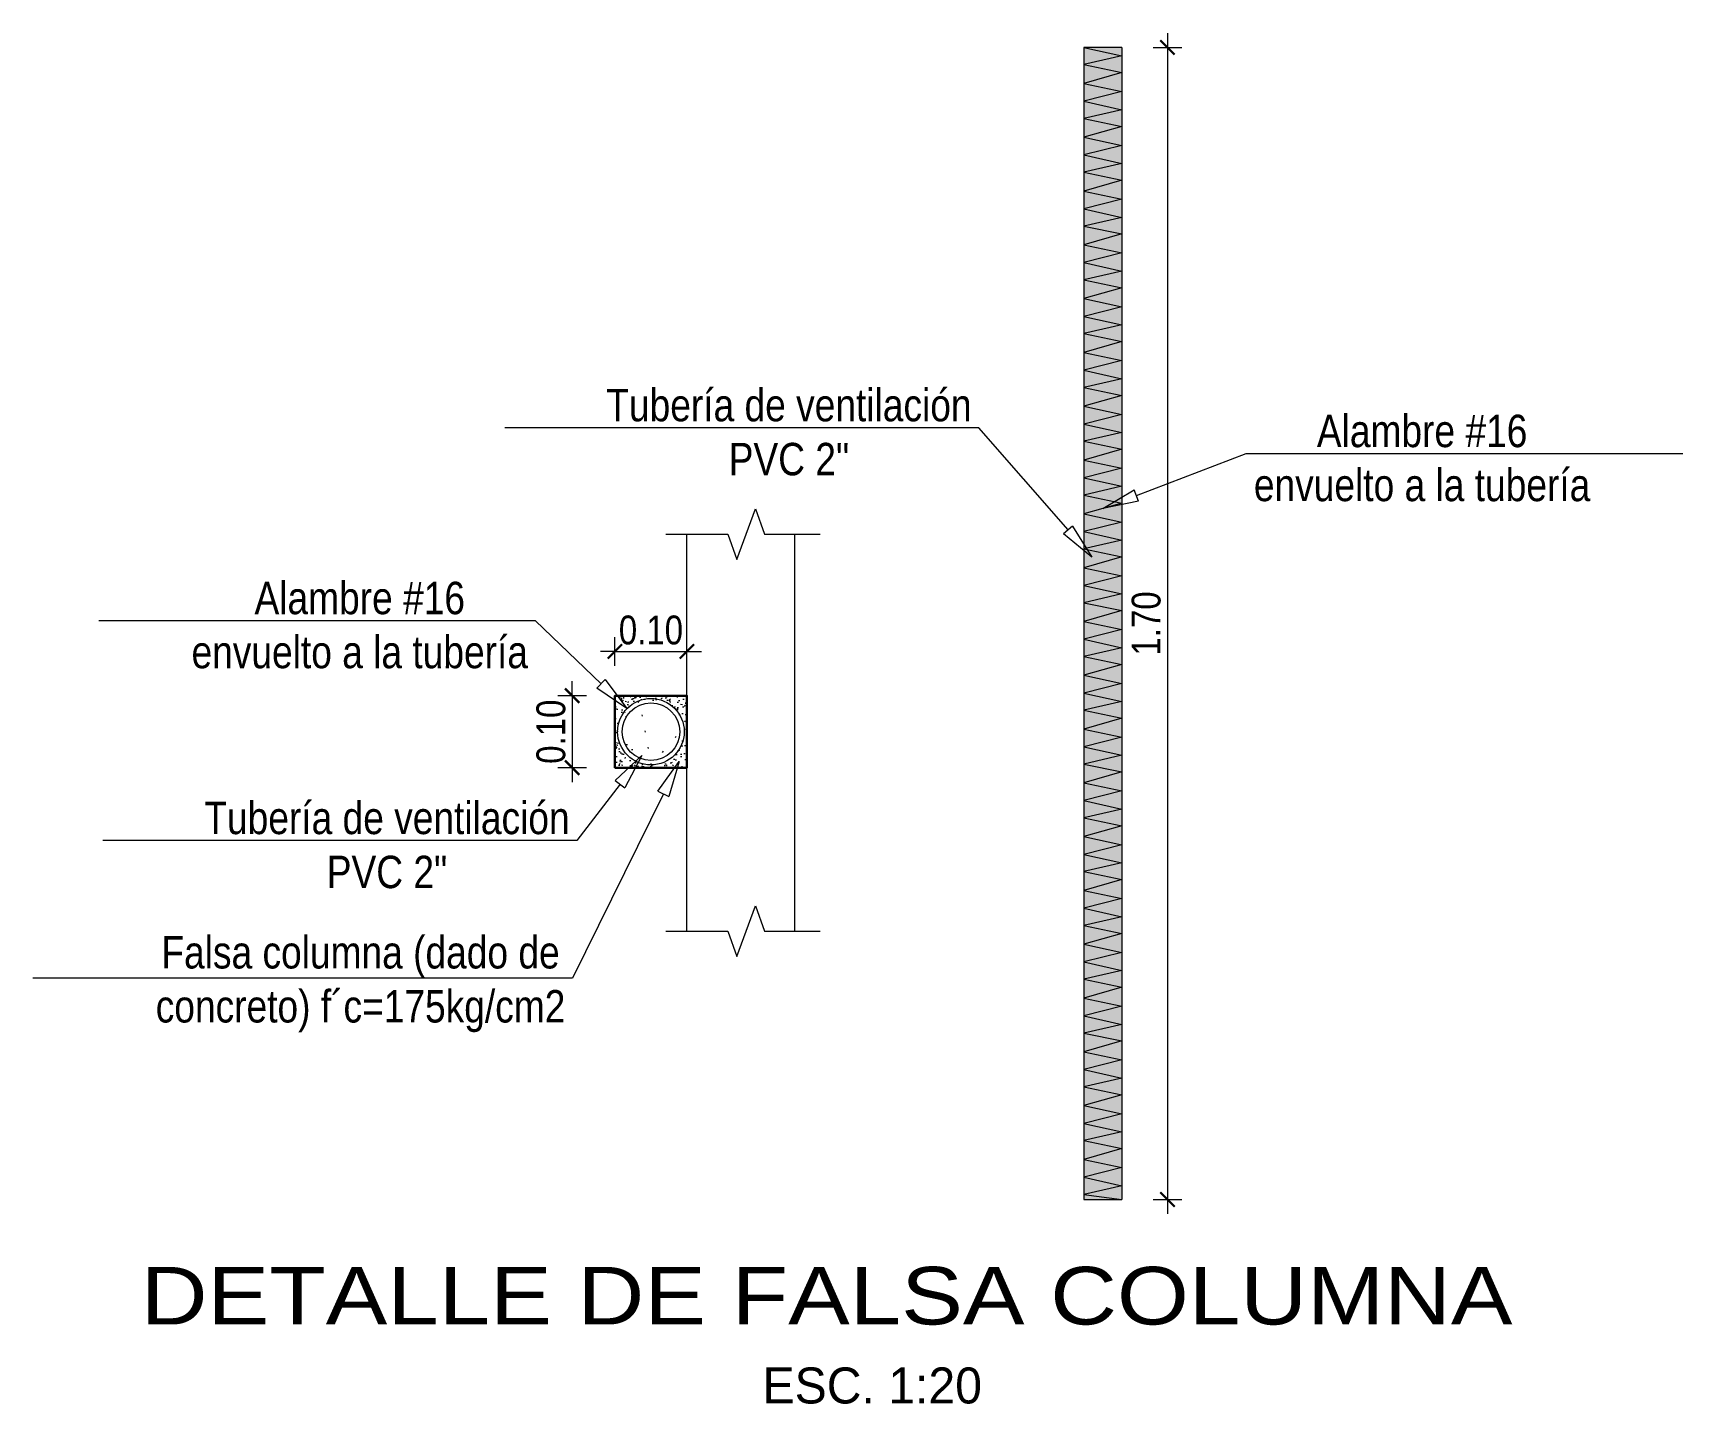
# Model space of a CAD drawing. Header units: metres. Extents: x 912 to 1393, y 476 to 584.
# Drawn here: x 1208.904 to 1211.195, y 489.626 to 491.53 of the extents above; entities that cross this region are included whole.
import ezdxf
from ezdxf import colors
from ezdxf.entities.mleader import LeaderData, LeaderLine
from ezdxf.math import Vec2, Vec3

# ---------------------------------------------------------------- set-up
doc = ezdxf.new("R2010")
doc.units = ezdxf.units.M
for name, color, linetype, lineweight in [('-Acotado', 251, 'Continuous', 5), ('Desagüe', 155, 'Continuous', 40), ('MURO', 7, 'Continuous', 30), ('pisos', 8, 'Continuous', 13), ('PL-03', 7, 'Continuous', 30)]:
    doc.layers.add(name, color=color, linetype=linetype, lineweight=lineweight)
doc.layers.add('FALSA COLUMNA', color=250, linetype='Continuous')
doc.layers.add('PL-05', color=7, linetype='Continuous')
doc.layers.add('Observacioness', color=6, linetype='Continuous', plot=False)
doc.styles.add('-Arial Narrow', font='ARIALN.TTF')
doc.styles.add('TECHNICLIGHT', font='tel_____.pfb')
doc.dimstyles.new('Esc 1_20n', dxfattribs={"dimscale": 0.02, "dimtxt": 2, "dimasz": 1, "dimexe": 1, "dimexo": 1, "dimgap": 0.45, "dimtad": 1, "dimtoh": 1, "dimzin": 3, "dimdsep": 46, "dimtxsty": '-Arial Narrow', "dimblk": 'ARCHTICK', "dimcen": 1, "dimdle": 1, "dimclrd": 252, "dimclre": 252, "dimclrt": 252, "dimadec": 0, "dimazin": 0, "dimtfac": 1, "dimtix": 1, "dimtmove": 1, "dimatfit": 2, "dimldrblk": 'ARCHTICK', "dimfxl": 1, "dimfxlon": 1, "dimtolj": 2, "dimlwd": 5, "dimlwe": 5, "dimarcsym": 0})

# ---------------------------------------------------------------- blocks, each defined once
blk = doc.blocks.new('_ArchTick')
at = {"layer": 'pisos', "color": 0, "const_width": 0.15}
blk.add_lwpolyline([(-0.5, -0.5), (0.5, 0.5)], dxfattribs=at)
blk = doc.blocks.new('*D209')
at = {"layer": '-Acotado', "color": 252, "lineweight": 5, "transparency": 16777216}
for p, q in [((1209.6729, 490.6101), (1209.6329, 490.6101)), ((1209.6529, 490.6101), (1209.6529, 490.6301)), ((1209.6529, 490.6101), (1209.6529, 490.5101)), ((1209.6729, 490.5101), (1209.6329, 490.5101)), ((1209.6529, 490.5101), (1209.6529, 490.4901))]:
    blk.add_line(p, q, dxfattribs=at)
at = {"layer": 'DEFPOINTS', "color": 0, "lineweight": 20, "transparency": 16777216}
for p in [(1209.7122, 490.6101), (1209.6529, 490.5101), (1209.7122, 490.5101)]:
    blk.add_point(p, dxfattribs=at)
at = {"layer": '-Acotado', "color": 252, "lineweight": 5, "transparency": 16777216, "xscale": 0.02, "yscale": 0.02, "zscale": 0.02}
for p, rotation in [((1209.6529, 490.6101), 270), ((1209.6529, 490.5101), 90)]:
    blk.add_blockref('_ArchTick', p, dxfattribs=dict(at, rotation=rotation))
at = {"layer": '-Acotado', "color": 252, "transparency": 16777216, "insert": (1209.6235, 490.5601), "char_height": 0.04, "attachment_point": 5, "rotation": 90, "style": '-Arial Narrow'}
blk.add_mtext('\\A2;0.10', dxfattribs=at)
blk = doc.blocks.new('*D208')
at = {"layer": '-Acotado', "color": 252, "lineweight": 5, "transparency": 16777216}
for p, q in [((1209.7122, 490.6516), (1209.7122, 490.6916)), ((1209.8122, 490.6516), (1209.8122, 490.6916)), ((1209.7122, 490.6716), (1209.6922, 490.6716)), ((1209.7122, 490.6716), (1209.8122, 490.6716)), ((1209.8122, 490.6716), (1209.8322, 490.6716))]:
    blk.add_line(p, q, dxfattribs=at)
at = {"layer": 'DEFPOINTS', "color": 0, "lineweight": 20, "transparency": 16777216}
for p in [(1209.8122, 490.6716), (1209.7122, 490.6101), (1209.8122, 490.6101)]:
    blk.add_point(p, dxfattribs=at)
at = {"layer": '-Acotado', "color": 252, "lineweight": 5, "transparency": 16777216, "xscale": 0.02, "yscale": 0.02, "zscale": 0.02}
blk.add_blockref('_ArchTick', (1209.7122, 490.6716), dxfattribs=at)
at = {"layer": '-Acotado', "color": 252, "lineweight": 5, "transparency": 16777216, "xscale": 0.02, "yscale": 0.02, "zscale": 0.02, "rotation": 180}
blk.add_blockref('_ArchTick', (1209.8122, 490.6716), dxfattribs=at)
at = {"layer": '-Acotado', "color": 252, "transparency": 16777216, "insert": (1209.7622, 490.7011), "char_height": 0.04, "attachment_point": 5, "style": '-Arial Narrow'}
blk.add_mtext('\\A2;0.10', dxfattribs=at)
blk = doc.blocks.new('*D210')
at = {"layer": '-Acotado', "color": 252, "lineweight": 5, "transparency": 16777216}
for p, q in [((1210.4794, 491.5304), (1210.4794, 489.8904)), ((1210.4594, 491.5104), (1210.4994, 491.5104)), ((1210.4594, 489.9104), (1210.4994, 489.9104))]:
    blk.add_line(p, q, dxfattribs=at)
at = {"layer": 'DEFPOINTS', "color": 0, "lineweight": 20, "transparency": 16777216}
for p in [(1210.4159, 491.5104), (1210.4159, 489.9104), (1210.4794, 489.9104)]:
    blk.add_point(p, dxfattribs=at)
at = {"layer": '-Acotado', "color": 252, "lineweight": 5, "transparency": 16777216, "xscale": 0.02, "yscale": 0.02, "zscale": 0.02}
for p, rotation in [((1210.4794, 491.5104), 90), ((1210.4794, 489.9104), 270)]:
    blk.add_blockref('_ArchTick', p, dxfattribs=dict(at, rotation=rotation))
at = {"layer": '-Acotado', "color": 252, "transparency": 16777216, "insert": (1210.45, 490.7104), "char_height": 0.04, "attachment_point": 5, "rotation": 90, "style": '-Arial Narrow'}
blk.add_mtext('\\A2;1.70', dxfattribs=at)
blk = doc.blocks.new('_ClosedBlank')
at = {"color": 0, "linetype": 'ByBlock', "lineweight": -2}
for p, q in [((-1, 0.167), (0, 0)), ((-1, 0.167), (-1, -0.167)), ((0, 0), (-1, -0.167))]:
    blk.add_line(p, q, dxfattribs=at)

msp = doc.modelspace()

# ---------------------------------------------------------------- hatches: boundary and pattern name
at = {"layer": 'Observacioness', "lineweight": 13, "ltscale": 0.1}
h = msp.add_hatch(color=256, dxfattribs=at)
h.dxf.hatch_style = 1
h.set_gradient(color1=(147, 149, 152), color2=(230, 230, 230), name='CYLINDER')
h.paths.add_polyline_path([(1210.3633, 491.5104), (1210.3633, 489.9104), (1210.4159, 489.9104), (1210.4159, 491.5104)])
h = msp.add_hatch(dxfattribs=at)
h.set_pattern_fill('AR-CONC', color=0, scale=0.003)
h.set_pattern_definition([(50, (-799586.427784, -9253738.433078), (0.021517805478023, -0.001882564049478), [0.00225, -0.02475]), (355, (-799586.427784, -9253738.433078), (-0.00416254000839, 0.022565764011), [0.0018, -0.0198]), (100.45144446, (-799586.42599, -9253738.433235), (0.017355265401813, 0.02068319972906), [0.00191220576, -0.02103426336]), (46.1842, (-799586.427784, -9253738.427078), (0.03201723992015, -0.00496557842379), [0.003375, -0.037125]), (96.63563549, (-799586.425116, -9253738.427492), (0.02803985837023, 0.02922355802324), [0.00286831026, -0.0315514128]), (351.18416399, (-799586.427784, -9253738.427078), (0.02803985835164, 0.0292235580081), [0.0027, -0.02970000003]), (21, (-799586.424784, -9253738.428578), (0.017907211563554, -0.01207856671996), [0.00225, -0.02475]), (326, (-799586.424784, -9253738.428578), (0.00729945995765, 0.021754501351406), [0.0018, -0.0198]), (71.45144474, (-799586.423292, -9253738.429585), (0.0252066713019, 0.00967593458419), [0.0019122057, -0.02103426336]), (37.5, (-799586.427784, -9253738.433078), (0.000364795659519, 0.0099868156149393), [0, -0.01956, 0, -0.0201, 0, -0.019875]), (7.5, (-799586.427784, -9253738.433078), (0.007892086123264, 0.011832351356471), [0, -0.01146, 0, -0.01911, 0, -0.007575]), (327.5, (-799586.434474, -9253738.433078), (0.016014673085172, -0.0006766461520314), [0, -0.0075, 0, -0.0234, 0, -0.03105]), (317.5, (-799586.437474, -9253738.433078), (0.017495585080272, 0.00300314946997), [0, -0.00975, 0, -0.01554, 0, -0.02205])])
h.paths.add_polyline_path([(1209.7122, 490.5101), (1209.7122, 490.6101), (1209.8122, 490.6101), (1209.8122, 490.5101)])
edge = h.paths.add_edge_path(flags=16)
edge.add_arc((1209.7622, 490.5601), 0.0462, 0, 360)

# ---------------------------------------------------------------- linework, layer by layer
at = {"layer": 'Desagüe', "color": 0, "lineweight": 13, "ltscale": 0.1}
for p, q in [((1210.3633, 489.9414), (1210.4159, 489.9296)), ((1210.4159, 489.9296), (1210.3633, 489.9175)), ((1210.3633, 489.9175), (1210.4159, 489.9104))]:
    msp.add_line(p, q, dxfattribs=at)
for points in [[(1210.3633, 491.5104), (1210.4159, 491.4986), (1210.3633, 491.4865), (1210.4159, 491.4754), (1210.3633, 491.4604), (1210.4159, 491.4491), (1210.3633, 491.4357)], [(1210.3633, 491.4357), (1210.4159, 491.4239), (1210.3633, 491.4118), (1210.4159, 491.4007), (1210.3633, 491.3856), (1210.4159, 491.3743), (1210.3633, 491.361)], [(1210.3633, 491.361), (1210.4159, 491.3492), (1210.3633, 491.337), (1210.4159, 491.326), (1210.3633, 491.3109), (1210.4159, 491.2996), (1210.3633, 491.2863)], [(1210.3633, 491.2863), (1210.4159, 491.2744), (1210.3633, 491.2623), (1210.4159, 491.2513), (1210.3633, 491.2362), (1210.4159, 491.2249), (1210.3633, 491.2116)], [(1210.3633, 491.2116), (1210.4159, 491.1997), (1210.3633, 491.1876), (1210.4159, 491.1766), (1210.3633, 491.1615), (1210.4159, 491.1502), (1210.3633, 491.1368)], [(1210.3633, 491.1368), (1210.4159, 491.125), (1210.3633, 491.1129), (1210.4159, 491.1019), (1210.3633, 491.0868), (1210.4159, 491.0755), (1210.3633, 491.0621)], [(1210.3633, 491.0621), (1210.4159, 491.0503), (1210.3633, 491.0382), (1210.4159, 491.0272), (1210.3633, 491.0121), (1210.4159, 491.0008), (1210.3633, 490.9874)], [(1210.3633, 490.9874), (1210.4159, 490.9756), (1210.3633, 490.9635), (1210.4159, 490.9524), (1210.3633, 490.9374), (1210.4159, 490.9261), (1210.3633, 490.9127)], [(1210.3633, 490.9127), (1210.4159, 490.9009), (1210.3633, 490.8888), (1210.4159, 490.8777), (1210.3633, 490.8626), (1210.4159, 490.8513), (1210.3633, 490.838)], [(1210.3633, 490.838), (1210.4159, 490.8262), (1210.3633, 490.814), (1210.4159, 490.803), (1210.3633, 490.7879), (1210.4159, 490.7766), (1210.3633, 490.7633)], [(1210.3633, 490.7633), (1210.4159, 490.7514), (1210.3633, 490.7393), (1210.4159, 490.7283), (1210.3633, 490.7132), (1210.4159, 490.7019), (1210.3633, 490.6886)], [(1210.3633, 490.6886), (1210.4159, 490.6767), (1210.3633, 490.6646), (1210.4159, 490.6536), (1210.3633, 490.6385), (1210.4159, 490.6272), (1210.3633, 490.6138)], [(1210.3633, 490.6138), (1210.4159, 490.602), (1210.3633, 490.5899), (1210.4159, 490.5789), (1210.3633, 490.5638), (1210.4159, 490.5525), (1210.3633, 490.5391)], [(1210.3633, 490.5391), (1210.4159, 490.5273), (1210.3633, 490.5152), (1210.4159, 490.5042), (1210.3633, 490.4891), (1210.4159, 490.4778), (1210.3633, 490.4644)], [(1210.3633, 490.4644), (1210.4159, 490.4526), (1210.3633, 490.4405), (1210.4159, 490.4294), (1210.3633, 490.4144), (1210.4159, 490.4031), (1210.3633, 490.3897)], [(1210.3633, 490.3897), (1210.4159, 490.3779), (1210.3633, 490.3658), (1210.4159, 490.3547), (1210.3633, 490.3396), (1210.4159, 490.3283), (1210.3633, 490.315)], [(1210.3633, 490.315), (1210.4159, 490.3032), (1210.3633, 490.291), (1210.4159, 490.28), (1210.3633, 490.2649), (1210.4159, 490.2536), (1210.3633, 490.2403)], [(1210.3633, 490.2403), (1210.4159, 490.2284), (1210.3633, 490.2163), (1210.4159, 490.2053), (1210.3633, 490.1902), (1210.4159, 490.1789), (1210.3633, 490.1656)], [(1210.3633, 490.1656), (1210.4159, 490.1537), (1210.3633, 490.1416), (1210.4159, 490.1306), (1210.3633, 490.1155), (1210.4159, 490.1042), (1210.3633, 490.0908)], [(1210.3633, 490.0908), (1210.4159, 490.079), (1210.3633, 490.0669), (1210.4159, 490.0559), (1210.3633, 490.0408), (1210.4159, 490.0295), (1210.3633, 490.0161)], [(1210.3633, 490.0161), (1210.4159, 490.0043), (1210.3633, 489.9922), (1210.4159, 489.9812), (1210.3633, 489.9661), (1210.4159, 489.9548), (1210.3633, 489.9414)]]:
    msp.add_lwpolyline(points, dxfattribs=at)
at = {"layer": 'Desagüe', "lineweight": 13, "ltscale": 0.1}
msp.add_lwpolyline([(1210.4159, 491.5104), (1210.4159, 489.9104)], dxfattribs=at)
at = {"layer": 'Desagüe', "lineweight": 15, "ltscale": 0.1}
for radius in [0.0462, 0.04]:
    msp.add_circle((1209.7622, 490.5601), radius, dxfattribs=at)
at = {"layer": 'FALSA COLUMNA', "color": 0, "lineweight": 13}
for p, q in [((1210.4159, 491.5104), (1210.3633, 491.5104)), ((1210.3633, 491.5104), (1210.3633, 489.9104)), ((1210.3633, 489.9104), (1210.4159, 489.9104))]:
    msp.add_line(p, q, dxfattribs=at)
at = {"layer": 'FALSA COLUMNA', "lineweight": 30, "ltscale": 0.1}
msp.add_lwpolyline([(1209.7122, 490.5101), (1209.7122, 490.6101), (1209.8122, 490.6101), (1209.8122, 490.5101), (1209.7122, 490.5101)], dxfattribs=at)
at = {"layer": 'MURO', "lineweight": 13, "ltscale": 0.1}
for p, q in [((1209.8122, 490.6101), (1209.8122, 490.8346)), ((1209.9622, 490.2829), (1209.9622, 490.8346)), ((1209.8122, 490.2829), (1209.8122, 490.5101))]:
    msp.add_line(p, q, dxfattribs=at)
for points in [[(1209.7828, 490.8346), (1209.8688, 490.8346), (1209.8816, 490.7994), (1209.9072, 490.8698), (1209.92, 490.8346), (1209.9973, 490.8346)], [(1209.7828, 490.2829), (1209.8688, 490.2829), (1209.8816, 490.2477), (1209.9072, 490.3181), (1209.92, 490.2829), (1209.9973, 490.2829)]]:
    msp.add_lwpolyline(points, dxfattribs=at)

# ---------------------------------------------------------------- texts
at = {"layer": 'PL-03', "linetype": 'Continuous', "style": 'TECHNICLIGHT'}
msp.add_text('ESC. 1:20', height=0.05, dxfattribs=at).set_placement((1209.9171, 489.6272))
at = {"layer": 'PL-05', "style": 'TECHNICLIGHT', "width": 1.2}
msp.add_text('DETALLE DE FALSA COLUMNA', height=0.08, dxfattribs=at).set_placement((1209.0538, 489.7369))

# ---------------------------------------------------------------- dimensions: what is measured, and where the dimension line sits
at = {"layer": '-Acotado'}
dim = msp.add_linear_dim(base=(1210.4794, 489.9104), p1=(1210.4159, 491.5104), p2=(1210.4159, 489.9104), angle=90, text='1.70', dimstyle='Esc 1_20n', dxfattribs=at)
dim.commit()
dim.dimension.update_dxf_attribs({"geometry": '*D210', "text_midpoint": (1210.45, 490.7104)})
dim = msp.add_linear_dim(base=(1209.8122, 490.6716), p1=(1209.7122, 490.6101), p2=(1209.8122, 490.6101), dimstyle='Esc 1_20n', dxfattribs=at)
dim.commit()
dim.dimension.update_dxf_attribs({"geometry": '*D208', "text_midpoint": (1209.7622, 490.7011)})
dim = msp.add_linear_dim(base=(1209.6529, 490.5101), p1=(1209.7122, 490.6101), p2=(1209.7122, 490.5101), angle=90, dimstyle='Esc 1_20n', dxfattribs=at)
dim.commit()
dim.dimension.update_dxf_attribs({"geometry": '*D209', "text_midpoint": (1209.6235, 490.5601)})

# ---------------------------------------------------------------- leaders
ml = msp.add_multileader_mtext('Standard', dxfattribs=at)
ml.set_content('Tubería de ventilación\\PPVC 2"', color=7, style='-Arial Narrow')
ml.set_leader_properties(color=7, linetype='Continuous', lineweight=0)
ml.set_arrow_properties(name='CLOSEDBLANK')
ml.build(insert=Vec2(0, 0))
ml.multileader.update_dxf_attribs({"has_dogleg": 0, "text_left_attachment_type": 6, "text_right_attachment_type": 6, "dogleg_length": 0, "arrow_head_size": 0.05, "scale": 0.025})
ctx = ml.context
ctx.base_point, ctx.scale, ctx.char_height, ctx.arrow_head_size, ctx.landing_gap_size, ctx.plane_origin = Vec3(1209.6901, 490.9822), 0.025, 0.045, 0.05, 0.0125, Vec3(1210.281, 490.9804)
ctx.left_attachment, ctx.right_attachment, ctx.text_align_type = 6, 6, 1
notes = []
notes.append((ctx, [(1, (1, 1, 0), (1210.2175, 490.9822), (-1, 0), 0, [(0, [(1210.3742, 490.8026)], 0, [])])]))
ctx.mtext.insert, ctx.mtext.alignment, ctx.mtext.flow_direction = Vec3(1209.9538, 491.0362), 2, 5
ml = msp.add_multileader_mtext('Standard', dxfattribs=at)
ml.set_content('Alambre #16\\Penvuelto a la tubería', color=7, style='-Arial Narrow')
ml.set_leader_properties(color=7, linetype='Continuous', lineweight=0)
ml.set_arrow_properties(name='CLOSEDBLANK')
ml.build(insert=Vec2(0, 0))
ml.multileader.update_dxf_attribs({"has_dogleg": 0, "text_left_attachment_type": 6, "text_right_attachment_type": 6, "dogleg_length": 0, "arrow_head_size": 0.05, "scale": 0.025})
ctx = ml.context
ctx.base_point, ctx.scale, ctx.char_height, ctx.arrow_head_size, ctx.landing_gap_size, ctx.plane_origin = Vec3(1210.5889, 490.9463), 0.025, 0.045, 0.05, 0.0125, Vec3(1211.0862, 491.3394)
ctx.left_attachment, ctx.right_attachment, ctx.text_align_type = 6, 6, 1
notes.append((ctx, [(0, (1, 1, 0), (1210.5889, 490.9463), (1, 0), 0, [(0, [(1210.3896, 490.8702)], 0, [])])]))
ctx.mtext.insert, ctx.mtext.alignment, ctx.mtext.flow_direction = Vec3(1210.833, 491.0003), 2, 5
ml = msp.add_multileader_mtext('Standard', dxfattribs=at)
ml.set_content('Alambre #16\\Penvuelto a la tubería', color=7, style='-Arial Narrow')
ml.set_leader_properties(color=7, linetype='Continuous', lineweight=0)
ml.set_arrow_properties(name='CLOSEDBLANK')
ml.build(insert=Vec2(0, 0))
ml.multileader.update_dxf_attribs({"has_dogleg": 0, "text_left_attachment_type": 6, "text_right_attachment_type": 6, "dogleg_length": 0, "arrow_head_size": 0.05, "scale": 0.025})
ctx = ml.context
ctx.base_point, ctx.scale, ctx.char_height, ctx.arrow_head_size, ctx.landing_gap_size, ctx.plane_origin = Vec3(1209.1138, 490.7143), 0.025, 0.045, 0.05, 0.0125, Vec3(1209.6111, 491.1074)
ctx.left_attachment, ctx.right_attachment, ctx.text_align_type = 6, 6, 1
notes.append((ctx, [(1, (1, 1, 0), (1209.602, 490.7143), (-1, 0), 0, [(0, [(1209.7289, 490.5921)], 0, [])])]))
ctx.mtext.insert, ctx.mtext.alignment, ctx.mtext.flow_direction = Vec3(1209.3579, 490.7683), 2, 5
ml = msp.add_multileader_mtext('Standard', dxfattribs=at)
ml.set_content('Falsa columna (dado de\\Pconcreto) f´c=175kg/cm2', color=7, style='-Arial Narrow')
ml.set_leader_properties(color=7, linetype='Continuous', lineweight=0)
ml.set_arrow_properties(name='CLOSEDBLANK')
ml.build(insert=Vec2(0, 0))
ml.multileader.update_dxf_attribs({"has_dogleg": 0, "text_left_attachment_type": 6, "text_right_attachment_type": 6, "dogleg_length": 0, "arrow_head_size": 0.05, "scale": 0.025})
ctx = ml.context
ctx.base_point, ctx.scale, ctx.char_height, ctx.arrow_head_size, ctx.landing_gap_size, ctx.plane_origin = Vec3(1209.0644, 490.218), 0.025, 0.045, 0.05, 0.0125, Vec3(1209.6507, 490.5139)
ctx.left_attachment, ctx.right_attachment, ctx.text_align_type = 6, 6, 1
notes.append((ctx, [(1, (1, 1, 0), (1209.6535, 490.218), (-1, 0), 0, [(0, [(1209.8016, 490.5186)], 0, [])])]))
ctx.mtext.insert, ctx.mtext.alignment, ctx.mtext.flow_direction = Vec3(1209.359, 490.2763), 2, 5
ml = msp.add_multileader_mtext('Standard', dxfattribs=at)
ml.set_content('Tubería de ventilación\\PPVC 2"', color=7, style='-Arial Narrow')
ml.set_leader_properties(color=7, linetype='Continuous', lineweight=0)
ml.set_arrow_properties(name='CLOSEDBLANK')
ml.build(insert=Vec2(0, 0))
ml.multileader.update_dxf_attribs({"has_dogleg": 0, "text_left_attachment_type": 6, "text_right_attachment_type": 6, "dogleg_length": 0, "arrow_head_size": 0.05, "scale": 0.025})
ctx = ml.context
ctx.base_point, ctx.scale, ctx.char_height, ctx.arrow_head_size, ctx.landing_gap_size, ctx.plane_origin = Vec3(1209.132, 490.4089), 0.025, 0.045, 0.05, 0.0125, Vec3(1209.6565, 490.7048)
ctx.left_attachment, ctx.right_attachment, ctx.text_align_type = 6, 6, 1
notes.append((ctx, [(1, (1, 1, 0), (1209.6594, 490.4089), (-1, 0), 0, [(0, [(1209.7497, 490.527)], 0, [])])]))
ctx.mtext.insert, ctx.mtext.alignment, ctx.mtext.flow_direction = Vec3(1209.3957, 490.4629), 2, 5
for ctx, leaders in notes:
    for number, flags, end, landing, length, lines in leaders:
        leader = LeaderData()
        leader.index, (leader.has_last_leader_line, leader.has_dogleg_vector, leader.attachment_direction) = number, flags
        leader.last_leader_point, leader.dogleg_vector, leader.dogleg_length = Vec3(end), Vec3(landing), length
        for number, points, colour, breaks in lines:
            line = LeaderLine()
            line.index, line.vertices, line.color, line.breaks = number, Vec3.list(points), colors.encode_raw_color(colour), breaks
            leader.lines.append(line)
        ctx.leaders.append(leader)

doc.saveas('drawing.dxf')
